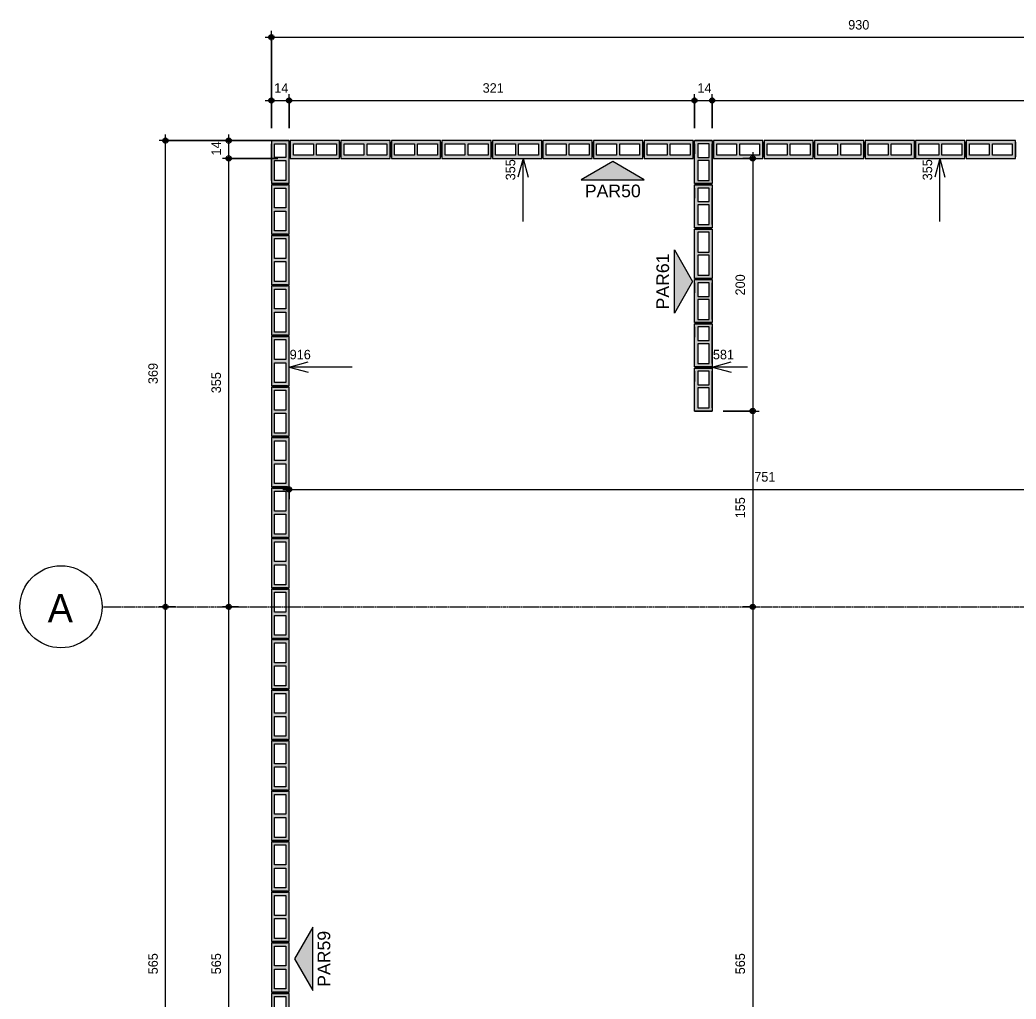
# Model space of a CAD drawing. Header units: centimetres. Extents: x 170 to 14001, y -2277 to 8860.
# Drawn here: x 10862 to 11650, y 125 to 900 of the extents above; entities that cross this region are included whole.
import ezdxf

# ---------------------------------------------------------------- set-up
doc = ezdxf.new("R2010")
doc.units = ezdxf.units.CM
doc.linetypes.add('Linha de eixo', pattern=[2.2225, 1.27, -0.3175, 0.3175, -0.3175])
for name, color, linetype, lineweight, true_color in [('A-ANNO-DIMS-1', 1, 'Continuous', 9, 0xff0000), ('G-ANNO-SYMB-1', 251, 'Continuous', 9, 0x646464), ('S-BEAM-3', 9, 'Continuous', 9, 0xc0c0c0), ('S-BEAM-8', 142, 'Continuous', 9, 0x0080c0)]:
    doc.layers.add(name, color=color, linetype=linetype, lineweight=lineweight, true_color=true_color)
for name, color, linetype, lineweight in [('A-ANNO-DIMS-50', 7, 'Continuous', 9), ('A-DETL-GENF', 7, 'Continuous', 9), ('G-ANNO-SYMB', 7, 'Continuous', 9), ('S-BEAM', 7, 'Continuous', 9), ('S-BEAM-2', 7, 'Continuous', 13), ('S-GRID-1', 7, 'Linha de eixo', 9), ('S-GRID-IDEN', 7, 'Continuous', 9)]:
    doc.layers.add(name, color=color, linetype=linetype, lineweight=lineweight)
doc.styles.add('Arial', font='arial.ttf', dxfattribs={"height": 10})
doc.styles.add('Bahnschrift_11', font='', dxfattribs={"height": 22.5})
doc.styles.add('Bahnschrift_12', font='', dxfattribs={"height": 7.5})
doc.styles.get('Bahnschrift_11').set_extended_font_data('Bahnschrift')
doc.styles.get('Bahnschrift_12').set_extended_font_data('Bahnschrift')
doc.dimstyles.new('COTA_ACUMULADA', dxfattribs={"dimscale": 30.48, "dimtxt": 8.33133, "dimasz": 0.049213, "dimexe": 0, "dimexo": 0.0625, "dimgap": 0.131234, "dimtad": 0, "dimjust": 2, "dimdec": 0, "dimzin": 0, "dimdsep": 46, "dimtxsty": 'Bahnschrift_12', "dimblk1": 'NONE', "dimblk2": 'OPEN30', "dimsah": 1, "dimcen": 0.09, "dimse1": 1, "dimsd1": 1, "dimazin": 0, "dimtfac": 1, "dimtdec": 4, "dimtix": 1, "dimtmove": 2, "dimatfit": 3, "dimfxl": 0, "dimfxlon": 1, "dimtvp": 1, "dimtolj": 1, "dimtzin": 0, "dimarcsym": 2})
doc.dimstyles.new('Linear_-_2_mm_Arial', dxfattribs={"dimscale": 30.48, "dimtxt": 8.33133, "dimasz": 0.393701, "dimexe": 0.164042, "dimexo": 0.328084, "dimgap": 0.131234, "dimtad": 1, "dimdec": 0, "dimzin": 0, "dimdsep": 46, "dimtxsty": 'Bahnschrift_12', "dimblk1": 'DOTSMALL', "dimblk2": 'DOTSMALL', "dimsah": 1, "dimcen": 0.09, "dimdle": 0.164042, "dimazin": 0, "dimtfac": 1, "dimtdec": 4, "dimtix": 1, "dimtmove": 0, "dimatfit": 3, "dimfxl": 1, "dimtvp": 1, "dimtolj": 1, "dimtzin": 0, "dimarcsym": 2})

# ---------------------------------------------------------------- blocks, each defined once
blk = doc.blocks.new('LEONE - BLOCO 14X39X19 - LEONE - BLOCO 14X39X19-554799-COBERTURA - MODULAÇÃO 1ª FIADA')
at = {"layer": 'S-BEAM-3'}
h = blk.add_hatch(color=256, dxfattribs=at)
h.paths.add_polyline_path([(-13.95, -7), (19.5, -7), (19.5, 7), (-19.5, 7), (-19.5, -7)])
h.paths.add_polyline_path([(-13.95, -4.5), (-17, -4.5), (-17, 4.5), (-1.25, 4.5), (-1.25, -4.5)])
h.paths.add_polyline_path([(1.25, -4.5), (1.25, 4.5), (17, 4.5), (17, -4.5)])
at = {"layer": 'A-DETL-GENF'}
for p, q in [((19.5, 7), (-19.5, 7)), ((-19.5, 7), (-19.5, 0)), ((-19.5, 0), (-19.5, -7)), ((-17, -4.5), (-17, 4.5)), ((-17, 4.5), (-1.25, 4.5)), ((-1.25, 4.5), (-1.25, -4.5)), ((1.25, -4.5), (1.25, 4.5)), ((1.25, 4.5), (17, 4.5)), ((17, 4.5), (17, -4.5)), ((19.5, 0), (19.5, 7)), ((19.5, -7), (19.5, 0)), ((-19.5, -7), (19.5, -7)), ((-1.25, -4.5), (-17, -4.5)), ((17, -4.5), (1.25, -4.5))]:
    blk.add_line(p, q, dxfattribs=at)
at = {"layer": 'S-BEAM-2'}
for p, q in [((-19.5, 7), (-19.5, -7)), ((19.5, 7), (-19.5, 7)), ((-19.5, 7), (-19.5, -7)), ((-19.5, -5.75), (-19.5, 5.75)), ((19.5, -7), (19.5, 7)), ((19.5, -7), (19.5, 7)), ((19.5, 5.75), (19.5, -5.75)), ((-19.5, -7), (19.5, -7))]:
    blk.add_line(p, q, dxfattribs=at)
at = {"layer": 'S-BEAM-3'}
for p, q in [((-17, 4.5), (-1.25, 4.5)), ((-17, -4.5), (-17, 4.5)), ((-1.25, 4.5), (-1.25, -4.5)), ((1.25, 4.5), (17, 4.5)), ((1.25, -4.5), (1.25, 4.5)), ((17, 4.5), (17, -4.5)), ((-1.25, -4.5), (-17, -4.5)), ((17, -4.5), (1.25, -4.5))]:
    blk.add_line(p, q, dxfattribs=at)
blk = doc.blocks.new('LEONE - BLOCO 14X39X19 - LEONE - BLOCO 14X39X19-V1-COBERTURA - MODULAÇÃO 1ª FIADA')
at = {"layer": 'S-BEAM-3'}
h = blk.add_hatch(color=256, dxfattribs=at)
h.paths.add_polyline_path([(-19.5, -7), (19.5, -7), (19.5, 7), (-19.5, 7), (-19.5, -4.5)])
h.paths.add_polyline_path([(1.25, -4.5), (1.25, 4.5), (17, 4.5), (17, -4.5)])
h.paths.add_polyline_path([(-1.25, -4.5), (-17, -4.5), (-17, 4.5), (-1.25, 4.5), (-1.25, -4.16)])
at = {"layer": 'A-DETL-GENF'}
for p, q in [((19.5, 7), (-19.5, 7)), ((-19.5, 7), (-19.5, 0)), ((-19.5, 0), (-19.5, -7)), ((-17, -4.5), (-17, 4.5)), ((-17, 4.5), (-1.25, 4.5)), ((-1.25, 4.5), (-1.25, -4.5)), ((1.25, -4.5), (1.25, 4.5)), ((1.25, 4.5), (17, 4.5)), ((17, 4.5), (17, -4.5)), ((19.5, 0), (19.5, 7)), ((19.5, -7), (19.5, 0)), ((-19.5, -7), (19.5, -7)), ((-1.25, -4.5), (-17, -4.5)), ((17, -4.5), (1.25, -4.5))]:
    blk.add_line(p, q, dxfattribs=at)
at = {"layer": 'S-BEAM-2'}
for p, q in [((-19.5, 7), (-19.5, -7)), ((19.5, 7), (-19.5, 7)), ((-19.5, 7), (-19.5, -7)), ((-19.5, -5.75), (-19.5, 5.75)), ((19.5, -7), (19.5, 7)), ((19.5, -7), (19.5, 7)), ((19.5, 5.75), (19.5, -5.75)), ((-19.5, -7), (19.5, -7))]:
    blk.add_line(p, q, dxfattribs=at)
at = {"layer": 'S-BEAM-3'}
for p, q in [((-17, 4.5), (-1.25, 4.5)), ((-17, -4.5), (-17, 4.5)), ((-1.25, 4.5), (-1.25, -4.5)), ((1.25, 4.5), (17, 4.5)), ((1.25, -4.5), (1.25, 4.5)), ((17, 4.5), (17, -4.5)), ((-1.25, -4.5), (-17, -4.5)), ((17, -4.5), (1.25, -4.5))]:
    blk.add_line(p, q, dxfattribs=at)
blk = doc.blocks.new('LEONE - BLOCO 14x34x5 - LEONE - BLOCO 14x34x19-V5-COBERTURA - MODULAÇÃO 1ª FIADA')
at = {"layer": 'S-BEAM-8'}
h = blk.add_hatch(color=256, dxfattribs=at)
h.paths.add_polyline_path([(19.5, 0), (19.5, 7), (-14.5, 7), (-14.5, -7), (19.5, -7), (19.5, -4.5)])
h.paths.add_polyline_path([(17, 4.5), (17, -4.5), (1.25, -4.5), (1.25, 4.5), (2.5, 4.5)])
h.paths.add_polyline_path([(-1.25, 4.5), (-1.25, -4.5), (-12, -4.5), (-12, 4.5)])
at = {"layer": 'A-DETL-GENF'}
for p, q in [((-14.5, 7), (-14.5, 0)), ((2.5, 7), (-14.5, 7)), ((-14.5, 0), (-14.5, -7)), ((-12, -4.5), (-12, 4.5)), ((-12, 4.5), (-1.25, 4.5)), ((-1.25, 4.5), (-1.25, -4.5)), ((1.25, 4.5), (17, 4.5)), ((1.25, -4.5), (1.25, 4.5)), ((19.5, 7), (2.5, 7)), ((17, 4.5), (17, -4.5)), ((19.5, 0), (19.5, 7)), ((19.5, -7), (19.5, 0)), ((-14.5, -7), (2.5, -7)), ((-1.25, -4.5), (-12, -4.5)), ((17, -4.5), (1.25, -4.5)), ((2.5, -7), (19.5, -7))]:
    blk.add_line(p, q, dxfattribs=at)
at = {"layer": 'S-BEAM-2'}
for p, q in [((-14.5, 7), (-14.5, -7)), ((19.5, 7), (-14.5, 7)), ((-14.5, 7), (-14.5, -7)), ((-14.5, -7), (-14.5, 6.8804)), ((-14.5, 5.75), (-14.5, -5.75)), ((-14.5, -5.75), (-14.5, 5.75)), ((-12, 7), (-3.9375, 7)), ((-12, 7), (-3.9375, 7)), ((17, 7), (-12, 7)), ((19.5, -7), (19.5, 7)), ((19.5, 7), (19.5, -7)), ((19.5, -7), (19.5, 7)), ((19.5, -5.75), (19.5, 5.75)), ((19.5, 5.75), (19.5, -5.75)), ((-14.5, -7), (19.5, -7)), ((-12, -7), (-3.9375, -7)), ((-12, -7), (-3.9375, -7)), ((17, -7), (-12, -7))]:
    blk.add_line(p, q, dxfattribs=at)
at = {"layer": 'S-BEAM-3'}
for p, q in [((-12, 4.5), (-1.25, 4.5)), ((-12, -4.5), (-12, 4.5)), ((-1.25, 4.5), (-1.25, -4.5)), ((1.25, 4.5), (17, 4.5)), ((1.25, -4.5), (1.25, 4.5)), ((17, 4.5), (17, -4.5)), ((-1.25, -4.5), (-12, -4.5)), ((17, -4.5), (1.25, -4.5))]:
    blk.add_line(p, q, dxfattribs=at)
blk = doc.blocks.new('LEONE - BLOCO 14X39X19 - LEONE - BLOCO 14X39X19-3130777-COBERTURA - MODULAÇÃO 1ª FIADA')
at = {"layer": 'S-BEAM-3'}
h = blk.add_hatch(color=256, dxfattribs=at)
h.paths.add_polyline_path([(-19.5, 4.5), (-19.5, -7), (19.5, -7), (19.5, 7), (-19.5, 7)])
h.paths.add_polyline_path([(-17, 4.5), (-1.25, 4.5), (-1.25, -4.5), (-17, -4.5)])
h.paths.add_polyline_path([(1.25, -4.5), (1.25, 4.5), (17, 4.5), (17, -4.5)])
at = {"layer": 'A-DETL-GENF'}
for p, q in [((-19.5, 7), (19.5, 7)), ((-19.5, 0), (-19.5, 7)), ((-1.25, 4.5), (-17, 4.5)), ((-17, 4.5), (-17, -4.5)), ((-1.25, -4.5), (-1.25, 4.5)), ((1.25, 4.5), (1.25, -4.5)), ((17, 4.5), (1.25, 4.5)), ((17, -4.5), (17, 4.5)), ((19.5, 7), (19.5, 0)), ((-19.5, -7), (-19.5, 0)), ((19.5, -7), (-19.5, -7)), ((-17, -4.5), (-1.25, -4.5)), ((1.25, -4.5), (17, -4.5)), ((19.5, 0), (19.5, -7))]:
    blk.add_line(p, q, dxfattribs=at)
at = {"layer": 'S-BEAM-2'}
for p, q in [((-19.5, -7), (-19.5, 7)), ((-19.5, 7), (19.5, 7)), ((-19.5, -7), (-19.5, 7)), ((-19.5, 5.75), (-19.5, -5.75)), ((19.5, 7), (19.5, -7)), ((19.5, 7), (19.5, -7)), ((19.5, -5.75), (19.5, 5.75)), ((19.5, -7), (-19.5, -7))]:
    blk.add_line(p, q, dxfattribs=at)
at = {"layer": 'S-BEAM-3'}
for p, q in [((-1.25, 4.5), (-17, 4.5)), ((-17, 4.5), (-17, -4.5)), ((-1.25, -4.5), (-1.25, 4.5)), ((17, 4.5), (1.25, 4.5)), ((1.25, 4.5), (1.25, -4.5)), ((17, -4.5), (17, 4.5)), ((-17, -4.5), (-1.25, -4.5)), ((1.25, -4.5), (17, -4.5))]:
    blk.add_line(p, q, dxfattribs=at)
blk = doc.blocks.new('LEONE - BLOCO 14x34x5 - LEONE - BLOCO 14x34x19-2955447-COBERTURA - MODULAÇÃO 1ª FIADA')
at = {"layer": 'S-BEAM-8'}
h = blk.add_hatch(color=256, dxfattribs=at)
h.paths.add_polyline_path([(19.5, -4.5), (19.5, 7), (-14.5, 7), (-14.5, -7), (19.5, -7)])
h.paths.add_polyline_path([(17, 4.5), (17, -4.5), (1.25, -4.5), (1.25, 4.5), (13.9745, 4.5)])
h.paths.add_polyline_path([(-1.25, 4.5), (-1.25, -4.5), (-12, -4.5), (-12, 4.5)])
at = {"layer": 'A-DETL-GENF'}
for p, q in [((-14.5, 7), (2.5, 7)), ((-14.5, 0), (-14.5, 7)), ((-12, 4.5), (-12, -4.5)), ((-1.25, 4.5), (-12, 4.5)), ((-1.25, -4.5), (-1.25, 4.5)), ((1.25, 4.5), (1.25, -4.5)), ((17, 4.5), (1.25, 4.5)), ((2.5, 7), (19.5, 7)), ((17, -4.5), (17, 4.5)), ((19.5, 7), (19.5, 0)), ((-14.5, -7), (-14.5, 0)), ((2.5, -7), (-14.5, -7)), ((-12, -4.5), (-1.25, -4.5)), ((1.25, -4.5), (17, -4.5)), ((19.5, -7), (2.5, -7)), ((19.5, 0), (19.5, -7))]:
    blk.add_line(p, q, dxfattribs=at)
at = {"layer": 'S-BEAM-2'}
for p, q in [((-14.5, -7), (-14.5, 7)), ((-14.5, 7), (19.5, 7)), ((-14.5, 7), (-14.5, -6.8804)), ((-14.5, -7), (-14.5, 7)), ((-14.5, -5.75), (-14.5, 5.75)), ((-14.5, 5.75), (-14.5, -5.75)), ((-12, 7), (-3.9375, 7)), ((-12, 7), (-3.9375, 7)), ((17, 7), (-12, 7)), ((19.5, 7), (19.5, -7)), ((19.5, -7), (19.5, 7)), ((19.5, 7), (19.5, -7)), ((19.5, 5.75), (19.5, -5.75)), ((19.5, -5.75), (19.5, 5.75)), ((19.5, -7), (-14.5, -7)), ((-12, -7), (-3.9375, -7)), ((-12, -7), (-3.9375, -7)), ((17, -7), (-12, -7))]:
    blk.add_line(p, q, dxfattribs=at)
at = {"layer": 'S-BEAM-3'}
for p, q in [((-1.25, 4.5), (-12, 4.5)), ((-12, 4.5), (-12, -4.5)), ((-1.25, -4.5), (-1.25, 4.5)), ((17, 4.5), (1.25, 4.5)), ((1.25, 4.5), (1.25, -4.5)), ((17, -4.5), (17, 4.5)), ((-12, -4.5), (-1.25, -4.5)), ((1.25, -4.5), (17, -4.5))]:
    blk.add_line(p, q, dxfattribs=at)
blk = doc.blocks.new('Eixo - M_Cabeça da grade - Círculo-45800-COBERTURA - MODULAÇÃO 1ª FIADA')
at = {"layer": 'S-GRID-IDEN'}
blk.add_circle((0, 0), 0.65, dxfattribs=at)
blk = doc.blocks.new('Elevação - Número de detalhe-142644-COBERTURA - MODULAÇÃO 1ª FIADA')
at = {"layer": 'G-ANNO-SYMB-1'}
blk.add_hatch(color=256, dxfattribs=at).paths.add_polyline_path([(0.5, 0), (-0.5, 0), (0, 0.289)])
at = {"layer": 'G-ANNO-SYMB'}
for p, q in [((0, 0.289), (-0.5, 0)), ((0.5, 0), (0, 0.289)), ((-0.5, 0), (0.5, 0))]:
    blk.add_line(p, q, dxfattribs=at)
blk = doc.blocks.new('DIMBLOCK1-COBERTURA - MODULAÇÃO 1ª FIADA')
at = {"layer": 'A-ANNO-DIMS-50', "lineweight": 35, "true_color": 0xff0000}
h = blk.add_hatch(color=1, dxfattribs=at)
edge = h.paths.add_edge_path()
edge.add_arc((11060.73, 836.05), 1.5, 0, 360)
h = blk.add_hatch(color=1, dxfattribs=at)
edge = h.paths.add_edge_path()
edge.add_arc((11074.73, 836.05), 1.5, 0, 360)
at = {"layer": 'A-ANNO-DIMS-50', "color": 1, "true_color": 0xff0000}
for p, q in [((11055.73, 836.05), (11074.73, 836.05)), ((11060.73, 814.24), (11060.73, 841.05)), ((11060.73, 836.05), (11060.73, 814.24)), ((11074.73, 814.24), (11074.73, 841.05)), ((11074.73, 836.05), (11074.73, 814.24))]:
    blk.add_line(p, q, dxfattribs=at)
at = {"layer": 'A-ANNO-DIMS-50', "color": 1, "lineweight": 35, "true_color": 0xff0000}
for centre in [(11060.73, 836.05), (11074.73, 836.05)]:
    blk.add_circle(centre, 1.5, dxfattribs=at)
at = {"layer": 'A-ANNO-DIMS-50', "color": 0, "insert": (11063, 849.69), "char_height": 7.5, "width": 11.3609, "attachment_point": 1, "line_spacing_factor": 1.009858, "style": 'Bahnschrift_12'}
blk.add_mtext('14', dxfattribs=at)
blk = doc.blocks.new('_DotSmall')
at = {"color": 0, "linetype": 'ByBlock', "const_width": 0.5}
blk.add_lwpolyline([(-0.0625, 0, 1), (0.0625, 0, 1)], format="xyb", close=True, dxfattribs=at)
blk = doc.blocks.new('DIMBLOCK2-COBERTURA - MODULAÇÃO 1ª FIADA')
at = {"layer": 'A-ANNO-DIMS-50', "lineweight": 35, "true_color": 0xff0000}
h = blk.add_hatch(color=1, dxfattribs=at)
edge = h.paths.add_edge_path()
edge.add_arc((11074.73, 836.05), 1.5, 0, 360)
h = blk.add_hatch(color=1, dxfattribs=at)
edge = h.paths.add_edge_path()
edge.add_arc((11395.73, 836.05), 1.5, 0, 360)
at = {"layer": 'A-ANNO-DIMS-50', "color": 1, "true_color": 0xff0000}
for p, q in [((11074.73, 814.24), (11074.73, 841.05)), ((11074.73, 836.05), (11395.73, 836.05)), ((11074.73, 836.05), (11074.73, 814.24)), ((11395.73, 814.24), (11395.73, 841.05)), ((11395.73, 836.05), (11395.73, 814.24))]:
    blk.add_line(p, q, dxfattribs=at)
at = {"layer": 'A-ANNO-DIMS-50', "color": 1, "lineweight": 35, "true_color": 0xff0000}
for centre in [(11074.73, 836.05), (11395.73, 836.05)]:
    blk.add_circle(centre, 1.5, dxfattribs=at)
at = {"layer": 'A-ANNO-DIMS-50', "color": 0, "insert": (11227.97, 849.69), "char_height": 7.5, "width": 17.4201, "attachment_point": 1, "line_spacing_factor": 1.009858, "style": 'Bahnschrift_12'}
blk.add_mtext('321', dxfattribs=at)
blk = doc.blocks.new('DIMBLOCK3-COBERTURA - MODULAÇÃO 1ª FIADA')
at = {"layer": 'A-ANNO-DIMS-50', "lineweight": 35, "true_color": 0xff0000}
h = blk.add_hatch(color=1, dxfattribs=at)
edge = h.paths.add_edge_path()
edge.add_arc((11395.73, 836.05), 1.5, 0, 360)
h = blk.add_hatch(color=1, dxfattribs=at)
edge = h.paths.add_edge_path()
edge.add_arc((11409.73, 836.05), 1.5, 0, 360)
at = {"layer": 'A-ANNO-DIMS-50', "color": 1, "true_color": 0xff0000}
for p, q in [((11395.73, 814.24), (11395.73, 841.05)), ((11395.73, 836.05), (11409.73, 836.05)), ((11395.73, 836.05), (11395.73, 814.24)), ((11409.73, 814.24), (11409.73, 841.05)), ((11409.73, 836.05), (11409.73, 814.24))]:
    blk.add_line(p, q, dxfattribs=at)
at = {"layer": 'A-ANNO-DIMS-50', "color": 1, "lineweight": 35, "true_color": 0xff0000}
for centre in [(11395.73, 836.05), (11409.73, 836.05)]:
    blk.add_circle(centre, 1.5, dxfattribs=at)
at = {"layer": 'A-ANNO-DIMS-50', "color": 0, "insert": (11398, 849.69), "char_height": 7.5, "width": 11.3609, "attachment_point": 1, "line_spacing_factor": 1.009858, "style": 'Bahnschrift_12'}
blk.add_mtext('14', dxfattribs=at)
blk = doc.blocks.new('DIMBLOCK4-COBERTURA - MODULAÇÃO 1ª FIADA')
at = {"layer": 'A-ANNO-DIMS-50', "lineweight": 35, "true_color": 0xff0000}
h = blk.add_hatch(color=1, dxfattribs=at)
edge = h.paths.add_edge_path()
edge.add_arc((11409.73, 836.05), 1.5, 0, 360)
h = blk.add_hatch(color=1, dxfattribs=at)
edge = h.paths.add_edge_path()
edge.add_arc((11990.73, 836.05), 1.5, 0, 360)
at = {"layer": 'A-ANNO-DIMS-50', "color": 1, "true_color": 0xff0000}
for p, q in [((11409.73, 814.24), (11409.73, 841.05)), ((11409.73, 836.05), (11990.73, 836.05)), ((11409.73, 836.05), (11409.73, 814.24)), ((11990.73, 828.17), (11990.73, 841.05)), ((11990.73, 836.05), (11990.73, 828.17))]:
    blk.add_line(p, q, dxfattribs=at)
at = {"layer": 'A-ANNO-DIMS-50', "color": 1, "lineweight": 35, "true_color": 0xff0000}
for centre in [(11409.73, 836.05), (11990.73, 836.05)]:
    blk.add_circle(centre, 1.5, dxfattribs=at)
at = {"layer": 'A-ANNO-DIMS-50', "color": 0, "insert": (11692.66, 849.69), "char_height": 7.5, "width": 18.1774, "attachment_point": 1, "line_spacing_factor": 1.009858, "style": 'Bahnschrift_12'}
blk.add_mtext('581', dxfattribs=at)
blk = doc.blocks.new('DIMBLOCK10-COBERTURA - MODULAÇÃO 1ª FIADA')
at = {"layer": 'A-ANNO-DIMS-50', "lineweight": 35, "true_color": 0xff0000}
h = blk.add_hatch(color=1, dxfattribs=at)
edge = h.paths.add_edge_path()
edge.add_arc((11060.73, 886.05), 1.5, 0, 360)
h = blk.add_hatch(color=1, dxfattribs=at)
edge = h.paths.add_edge_path()
edge.add_arc((11990.73, 886.05), 1.5, 0, 360)
at = {"layer": 'A-ANNO-DIMS-50', "color": 1, "true_color": 0xff0000}
for p, q in [((11055.73, 886.05), (11990.73, 886.05)), ((11060.73, 814.24), (11060.73, 891.05)), ((11060.73, 886.05), (11060.73, 814.24)), ((11990.73, 878.17), (11990.73, 891.05)), ((11990.73, 886.05), (11990.73, 878.17))]:
    blk.add_line(p, q, dxfattribs=at)
at = {"layer": 'A-ANNO-DIMS-50', "color": 1, "lineweight": 35, "true_color": 0xff0000}
for centre in [(11060.73, 886.05), (11990.73, 886.05)]:
    blk.add_circle(centre, 1.5, dxfattribs=at)
at = {"layer": 'A-ANNO-DIMS-50', "color": 0, "insert": (11517.34, 899.69), "char_height": 7.5, "width": 20.1467, "attachment_point": 1, "line_spacing_factor": 1.009858, "style": 'Bahnschrift_12'}
blk.add_mtext('930', dxfattribs=at)
blk = doc.blocks.new('DIMBLOCK15-COBERTURA - MODULAÇÃO 1ª FIADA')
at = {"layer": 'A-ANNO-DIMS-50', "lineweight": 35, "true_color": 0xff0000}
h = blk.add_hatch(color=1, dxfattribs=at)
edge = h.paths.add_edge_path()
edge.add_arc((11026.96, 435.24), 1.5, 0, 360)
h = blk.add_hatch(color=1, dxfattribs=at)
edge = h.paths.add_edge_path()
edge.add_arc((11026.96, -129.76), 1.5, 0, 360)
at = {"layer": 'A-ANNO-DIMS-50', "color": 1, "true_color": 0xff0000}
for p, q in [((11034.84, 435.24), (11021.96, 435.24)), ((11026.96, -129.76), (11026.96, 435.24)), ((11026.96, 435.24), (11034.84, 435.24)), ((11034.84, -129.76), (11021.96, -129.76)), ((11026.96, -129.76), (11034.84, -129.76))]:
    blk.add_line(p, q, dxfattribs=at)
at = {"layer": 'A-ANNO-DIMS-50', "color": 1, "lineweight": 35, "true_color": 0xff0000}
for centre in [(11026.96, 435.24), (11026.96, -129.76)]:
    blk.add_circle(centre, 1.5, dxfattribs=at)
at = {"layer": 'A-ANNO-DIMS-50', "color": 0, "insert": (11013.31, 144.35), "char_height": 7.5, "width": 20.1467, "attachment_point": 1, "rotation": 90, "line_spacing_factor": 1.009858, "style": 'Bahnschrift_12'}
blk.add_mtext('565', dxfattribs=at)
blk = doc.blocks.new('DIMBLOCK16-COBERTURA - MODULAÇÃO 1ª FIADA')
at = {"layer": 'A-ANNO-DIMS-50', "lineweight": 35, "true_color": 0xff0000}
h = blk.add_hatch(color=1, dxfattribs=at)
edge = h.paths.add_edge_path()
edge.add_arc((11026.96, 790.24), 1.5, 0, 360)
h = blk.add_hatch(color=1, dxfattribs=at)
edge = h.paths.add_edge_path()
edge.add_arc((11026.96, 435.24), 1.5, 0, 360)
at = {"layer": 'A-ANNO-DIMS-50', "color": 1, "true_color": 0xff0000}
for p, q in [((11065.73, 790.24), (11021.96, 790.24)), ((11026.96, 435.24), (11026.96, 790.24)), ((11026.96, 790.24), (11065.73, 790.24)), ((11034.84, 435.24), (11021.96, 435.24)), ((11026.96, 435.24), (11034.84, 435.24))]:
    blk.add_line(p, q, dxfattribs=at)
at = {"layer": 'A-ANNO-DIMS-50', "color": 1, "lineweight": 35, "true_color": 0xff0000}
for centre in [(11026.96, 790.24), (11026.96, 435.24)]:
    blk.add_circle(centre, 1.5, dxfattribs=at)
at = {"layer": 'A-ANNO-DIMS-50', "color": 0, "insert": (11013.31, 604.29), "char_height": 7.5, "width": 20.2982, "attachment_point": 1, "rotation": 90, "line_spacing_factor": 1.009858, "style": 'Bahnschrift_12'}
blk.add_mtext('355', dxfattribs=at)
blk = doc.blocks.new('DIMBLOCK17-COBERTURA - MODULAÇÃO 1ª FIADA')
at = {"layer": 'A-ANNO-DIMS-50', "lineweight": 35, "true_color": 0xff0000}
h = blk.add_hatch(color=1, dxfattribs=at)
edge = h.paths.add_edge_path()
edge.add_arc((11026.96, 804.24), 1.5, 0, 360)
h = blk.add_hatch(color=1, dxfattribs=at)
edge = h.paths.add_edge_path()
edge.add_arc((11026.96, 790.24), 1.5, 0, 360)
at = {"layer": 'A-ANNO-DIMS-50', "color": 1, "true_color": 0xff0000}
for p, q in [((11026.96, 790.24), (11026.96, 809.24)), ((11065.73, 804.24), (11021.96, 804.24)), ((11026.96, 804.24), (11065.73, 804.24)), ((11065.73, 790.24), (11021.96, 790.24)), ((11026.96, 790.24), (11065.73, 790.24))]:
    blk.add_line(p, q, dxfattribs=at)
at = {"layer": 'A-ANNO-DIMS-50', "color": 1, "lineweight": 35, "true_color": 0xff0000}
for centre in [(11026.96, 804.24), (11026.96, 790.24)]:
    blk.add_circle(centre, 1.5, dxfattribs=at)
at = {"layer": 'A-ANNO-DIMS-50', "color": 0, "insert": (11013.31, 792.51), "char_height": 7.5, "width": 11.3609, "attachment_point": 1, "rotation": 90, "line_spacing_factor": 1.009858, "style": 'Bahnschrift_12'}
blk.add_mtext('14', dxfattribs=at)
blk = doc.blocks.new('DIMBLOCK19-COBERTURA - MODULAÇÃO 1ª FIADA')
at = {"layer": 'A-ANNO-DIMS-50', "lineweight": 35, "true_color": 0xff0000}
h = blk.add_hatch(color=1, dxfattribs=at)
edge = h.paths.add_edge_path()
edge.add_arc((10976.96, 435.24), 1.5, 0, 360)
h = blk.add_hatch(color=1, dxfattribs=at)
edge = h.paths.add_edge_path()
edge.add_arc((10976.96, -129.76), 1.5, 0, 360)
at = {"layer": 'A-ANNO-DIMS-50', "color": 1, "true_color": 0xff0000}
for p, q in [((10984.84, 435.24), (10971.96, 435.24)), ((10976.96, -129.76), (10976.96, 435.24)), ((10976.96, 435.24), (10984.84, 435.24)), ((10984.84, -129.76), (10971.96, -129.76)), ((10976.96, -129.76), (10984.84, -129.76))]:
    blk.add_line(p, q, dxfattribs=at)
at = {"layer": 'A-ANNO-DIMS-50', "color": 1, "lineweight": 35, "true_color": 0xff0000}
for centre in [(10976.96, 435.24), (10976.96, -129.76)]:
    blk.add_circle(centre, 1.5, dxfattribs=at)
at = {"layer": 'A-ANNO-DIMS-50', "color": 0, "insert": (10963.31, 144.35), "char_height": 7.5, "width": 20.1467, "attachment_point": 1, "rotation": 90, "line_spacing_factor": 1.009858, "style": 'Bahnschrift_12'}
blk.add_mtext('565', dxfattribs=at)
blk = doc.blocks.new('DIMBLOCK20-COBERTURA - MODULAÇÃO 1ª FIADA')
at = {"layer": 'A-ANNO-DIMS-50', "lineweight": 35, "true_color": 0xff0000}
h = blk.add_hatch(color=1, dxfattribs=at)
edge = h.paths.add_edge_path()
edge.add_arc((10976.96, 804.24), 1.5, 0, 360)
h = blk.add_hatch(color=1, dxfattribs=at)
edge = h.paths.add_edge_path()
edge.add_arc((10976.96, 435.24), 1.5, 0, 360)
at = {"layer": 'A-ANNO-DIMS-50', "color": 1, "true_color": 0xff0000}
for p, q in [((10976.96, 435.24), (10976.96, 809.24)), ((11051.98, 804.24), (10971.96, 804.24)), ((10976.96, 804.24), (11051.98, 804.24)), ((10984.84, 435.24), (10971.96, 435.24)), ((10976.96, 435.24), (10984.84, 435.24))]:
    blk.add_line(p, q, dxfattribs=at)
at = {"layer": 'A-ANNO-DIMS-50', "color": 1, "lineweight": 35, "true_color": 0xff0000}
for centre in [(10976.96, 804.24), (10976.96, 435.24)]:
    blk.add_circle(centre, 1.5, dxfattribs=at)
at = {"layer": 'A-ANNO-DIMS-50', "color": 0, "insert": (10963.31, 611.54), "char_height": 7.5, "width": 19.6922, "attachment_point": 1, "rotation": 90, "line_spacing_factor": 1.009858, "style": 'Bahnschrift_12'}
blk.add_mtext('369', dxfattribs=at)
blk = doc.blocks.new('DIMBLOCK57-COBERTURA - MODULAÇÃO 1ª FIADA')
at = {"layer": 'A-ANNO-DIMS-50', "lineweight": 35, "true_color": 0xff0000}
h = blk.add_hatch(color=1, dxfattribs=at)
edge = h.paths.add_edge_path()
edge.add_arc((11074.73, 528.21), 1.5, 0, 360)
h = blk.add_hatch(color=1, dxfattribs=at)
edge = h.paths.add_edge_path()
edge.add_arc((11825.73, 528.21), 1.5, 0, 360)
at = {"layer": 'A-ANNO-DIMS-50', "color": 1, "true_color": 0xff0000}
for p, q in [((11074.73, 520.33), (11074.73, 533.21)), ((11825.73, 499.76), (11825.73, 533.21)), ((11069.73, 528.21), (11825.73, 528.21)), ((11074.73, 528.21), (11074.73, 520.33)), ((11825.73, 528.21), (11825.73, 499.76))]:
    blk.add_line(p, q, dxfattribs=at)
at = {"layer": 'A-ANNO-DIMS-50', "color": 1, "lineweight": 35, "true_color": 0xff0000}
for centre in [(11074.73, 528.21), (11825.73, 528.21)]:
    blk.add_circle(centre, 1.5, dxfattribs=at)
at = {"layer": 'A-ANNO-DIMS-50', "color": 0, "insert": (11442.97, 541.86), "char_height": 7.5, "width": 17.4201, "attachment_point": 1, "line_spacing_factor": 1.009858, "style": 'Bahnschrift_12'}
blk.add_mtext('751', dxfattribs=at)
blk = doc.blocks.new('DIMBLOCK66-COBERTURA - MODULAÇÃO 1ª FIADA')
at = {"layer": 'A-ANNO-DIMS-50', "lineweight": 35, "true_color": 0xff0000}
h = blk.add_hatch(color=1, dxfattribs=at)
edge = h.paths.add_edge_path()
edge.add_arc((11441.77, 790.24), 1.5, 0, 360)
h = blk.add_hatch(color=1, dxfattribs=at)
edge = h.paths.add_edge_path()
edge.add_arc((11441.77, 590.24), 1.5, 0, 360)
at = {"layer": 'A-ANNO-DIMS-50', "color": 1, "true_color": 0xff0000}
for p, q in [((11433.89, 790.24), (11446.77, 790.24)), ((11441.77, 790.24), (11433.89, 790.24)), ((11441.77, 795.24), (11441.77, 590.24)), ((11418.48, 590.24), (11446.77, 590.24)), ((11441.77, 590.24), (11418.48, 590.24))]:
    blk.add_line(p, q, dxfattribs=at)
at = {"layer": 'A-ANNO-DIMS-50', "color": 1, "lineweight": 35, "true_color": 0xff0000}
for centre in [(11441.77, 790.24), (11441.77, 590.24)]:
    blk.add_circle(centre, 1.5, dxfattribs=at)
at = {"layer": 'A-ANNO-DIMS-50', "color": 0, "insert": (11428.12, 681.72), "char_height": 7.5, "width": 20.4496, "attachment_point": 1, "rotation": 90, "line_spacing_factor": 1.009858, "style": 'Bahnschrift_12'}
blk.add_mtext('200', dxfattribs=at)
blk = doc.blocks.new('DIMBLOCK67-COBERTURA - MODULAÇÃO 1ª FIADA')
at = {"layer": 'A-ANNO-DIMS-50', "lineweight": 35, "true_color": 0xff0000}
h = blk.add_hatch(color=1, dxfattribs=at)
edge = h.paths.add_edge_path()
edge.add_arc((11441.77, 590.24), 1.5, 0, 360)
h = blk.add_hatch(color=1, dxfattribs=at)
edge = h.paths.add_edge_path()
edge.add_arc((11441.77, 435.24), 1.5, 0, 360)
at = {"layer": 'A-ANNO-DIMS-50', "color": 1, "true_color": 0xff0000}
for p, q in [((11418.48, 590.24), (11446.77, 590.24)), ((11441.77, 590.24), (11418.48, 590.24)), ((11441.77, 590.24), (11441.77, 435.24)), ((11433.89, 435.24), (11446.77, 435.24)), ((11441.77, 435.24), (11433.89, 435.24))]:
    blk.add_line(p, q, dxfattribs=at)
at = {"layer": 'A-ANNO-DIMS-50', "color": 1, "lineweight": 35, "true_color": 0xff0000}
for centre in [(11441.77, 590.24), (11441.77, 435.24)]:
    blk.add_circle(centre, 1.5, dxfattribs=at)
at = {"layer": 'A-ANNO-DIMS-50', "color": 0, "insert": (11428.12, 505.3), "char_height": 7.5, "width": 17.8745, "attachment_point": 1, "rotation": 90, "line_spacing_factor": 1.009858, "style": 'Bahnschrift_12'}
blk.add_mtext('155', dxfattribs=at)
blk = doc.blocks.new('DIMBLOCK68-COBERTURA - MODULAÇÃO 1ª FIADA')
at = {"layer": 'A-ANNO-DIMS-50', "lineweight": 35, "true_color": 0xff0000}
h = blk.add_hatch(color=1, dxfattribs=at)
edge = h.paths.add_edge_path()
edge.add_arc((11441.77, 435.24), 1.5, 0, 360)
h = blk.add_hatch(color=1, dxfattribs=at)
edge = h.paths.add_edge_path()
edge.add_arc((11441.77, -129.76), 1.5, 0, 360)
at = {"layer": 'A-ANNO-DIMS-50', "color": 1, "true_color": 0xff0000}
for p, q in [((11433.89, 435.24), (11446.77, 435.24)), ((11441.77, 435.24), (11433.89, 435.24)), ((11441.77, 435.24), (11441.77, -129.76)), ((11433.89, -129.76), (11446.77, -129.76)), ((11441.77, -129.76), (11433.89, -129.76))]:
    blk.add_line(p, q, dxfattribs=at)
at = {"layer": 'A-ANNO-DIMS-50', "color": 1, "lineweight": 35, "true_color": 0xff0000}
for centre in [(11441.77, 435.24), (11441.77, -129.76)]:
    blk.add_circle(centre, 1.5, dxfattribs=at)
at = {"layer": 'A-ANNO-DIMS-50', "color": 0, "insert": (11428.12, 144.35), "char_height": 7.5, "width": 20.1467, "attachment_point": 1, "rotation": 90, "line_spacing_factor": 1.009858, "style": 'Bahnschrift_12'}
blk.add_mtext('565', dxfattribs=at)
blk = doc.blocks.new('DIMBLOCK77-COBERTURA - MODULAÇÃO 1ª FIADA')
at = {"layer": 'A-ANNO-DIMS-50', "color": 1, "true_color": 0xff0000}
for p, q in [((11259.94, 790.24), (11255.92, 775.24)), ((11259.94, 790.24), (11263.96, 775.24)), ((11259.94, 740.24), (11259.94, 790.24)), ((11259.94, 790.24), (11259.94, 790.24)), ((11259.94, 790.24), (11259.94, 790.24))]:
    blk.add_line(p, q, dxfattribs=at)
at = {"layer": 'A-ANNO-DIMS-50', "color": 0, "insert": (11246.3, 772.83), "char_height": 7.5, "width": 20.2982, "attachment_point": 1, "rotation": 90, "line_spacing_factor": 1.009858, "style": 'Bahnschrift_12'}
blk.add_mtext('355', dxfattribs=at)
blk = doc.blocks.new('_None')
blk = doc.blocks.new('_Open30')
at = {"color": 0, "linetype": 'ByBlock', "lineweight": -2}
for p, q in [((-1, 0.27), (0, 0)), ((0, 0), (-1, -0.27)), ((0, 0), (-1, 0))]:
    blk.add_line(p, q, dxfattribs=at)
blk = doc.blocks.new('DIMBLOCK81-COBERTURA - MODULAÇÃO 1ª FIADA')
at = {"layer": 'A-ANNO-DIMS-50', "color": 1, "true_color": 0xff0000}
for p, q in [((11589.94, 790.24), (11585.92, 775.24)), ((11589.94, 790.24), (11593.96, 775.24)), ((11589.94, 740.24), (11589.94, 790.24)), ((11589.94, 790.24), (11589.94, 790.24)), ((11589.94, 790.24), (11589.94, 790.24))]:
    blk.add_line(p, q, dxfattribs=at)
at = {"layer": 'A-ANNO-DIMS-50', "color": 0, "insert": (11576.3, 772.83), "char_height": 7.5, "width": 20.2982, "attachment_point": 1, "rotation": 90, "line_spacing_factor": 1.009858, "style": 'Bahnschrift_12'}
blk.add_mtext('355', dxfattribs=at)
blk = doc.blocks.new('DIMBLOCK120-COBERTURA - MODULAÇÃO 1ª FIADA')
at = {"layer": 'A-ANNO-DIMS-50', "color": 1, "true_color": 0xff0000}
for p, q in [((11409.73, 625.02), (11424.73, 629.04)), ((11409.73, 625.02), (11424.73, 621.01)), ((11437.75, 625.02), (11409.73, 625.02)), ((11409.73, 625.02), (11409.73, 625.02)), ((11409.73, 625.02), (11409.73, 625.02))]:
    blk.add_line(p, q, dxfattribs=at)
at = {"layer": 'A-ANNO-DIMS-50', "color": 0, "insert": (11410.23, 638.67), "char_height": 7.5, "width": 18.1774, "attachment_point": 1, "line_spacing_factor": 1.009858, "style": 'Bahnschrift_12'}
blk.add_mtext('581', dxfattribs=at)
blk = doc.blocks.new('DIMBLOCK121-COBERTURA - MODULAÇÃO 1ª FIADA')
at = {"layer": 'A-ANNO-DIMS-50', "color": 1, "true_color": 0xff0000}
for p, q in [((11074.73, 625.02), (11089.73, 629.04)), ((11074.73, 625.02), (11089.73, 621.01)), ((11124.73, 625.02), (11074.73, 625.02)), ((11074.73, 625.02), (11074.73, 625.02)), ((11074.73, 625.02), (11074.73, 625.02))]:
    blk.add_line(p, q, dxfattribs=at)
at = {"layer": 'A-ANNO-DIMS-50', "color": 0, "insert": (11075.23, 638.67), "char_height": 7.5, "width": 17.2686, "attachment_point": 1, "line_spacing_factor": 1.009858, "style": 'Bahnschrift_12'}
blk.add_mtext('916', dxfattribs=at)

msp = doc.modelspace()

# ---------------------------------------------------------------- linework, layer by layer
at = {"layer": 'S-GRID-1'}
msp.add_line((10926.69, 435.24), (13936, 435.24), dxfattribs=at)

# ---------------------------------------------------------------- block references
at = {"layer": 'G-ANNO-SYMB', "xscale": 49.99999999999998, "yscale": 49.99999999999998, "zscale": 49.99999999999998}
msp.add_blockref('Elevação - Número de detalhe-142644-COBERTURA - MODULAÇÃO 1ª FIADA', (11330.95, 773.24), dxfattribs=at)
at = {"layer": 'G-ANNO-SYMB', "extrusion": (0, 0, -1), "xscale": 49.99999999999998, "yscale": 49.99999999999998, "zscale": 49.99999999999998, "rotation": 89.99999999999952}
msp.add_blockref('Elevação - Número de detalhe-142644-COBERTURA - MODULAÇÃO 1ª FIADA', (-11379.72, 692.7), dxfattribs=at)
at = {"layer": 'G-ANNO-SYMB', "xscale": 49.99999999999998, "yscale": 49.99999999999998, "zscale": 49.99999999999998, "rotation": 89.99999999999947}
msp.add_blockref('Elevação - Número de detalhe-142644-COBERTURA - MODULAÇÃO 1ª FIADA', (11093.54, 156.55), dxfattribs=at)
at = {"layer": 'S-BEAM'}
for name, p, rotation in [('LEONE - BLOCO 14x34x5 - LEONE - BLOCO 14x34x19-V5-COBERTURA - MODULAÇÃO 1ª FIADA', (11067.73, 789.74), 269.9999999999998), ('LEONE - BLOCO 14x34x5 - LEONE - BLOCO 14x34x19-2955447-COBERTURA - MODULAÇÃO 1ª FIADA', (11402.73, 789.74), 270), ('LEONE - BLOCO 14X39X19 - LEONE - BLOCO 14X39X19-554799-COBERTURA - MODULAÇÃO 1ª FIADA', (11067.73, 749.74), 89.9999999999999), ('LEONE - BLOCO 14x34x5 - LEONE - BLOCO 14x34x19-2955447-COBERTURA - MODULAÇÃO 1ª FIADA', (11402.73, 754.74), 270), ('LEONE - BLOCO 14X39X19 - LEONE - BLOCO 14X39X19-3130777-COBERTURA - MODULAÇÃO 1ª FIADA', (11402.73, 714.74), 90.00000000000016), ('LEONE - BLOCO 14X39X19 - LEONE - BLOCO 14X39X19-554799-COBERTURA - MODULAÇÃO 1ª FIADA', (11067.73, 709.74), 89.9999999999999), ('LEONE - BLOCO 14x34x5 - LEONE - BLOCO 14x34x19-2955447-COBERTURA - MODULAÇÃO 1ª FIADA', (11402.73, 679.74), 270.0000000000003), ('LEONE - BLOCO 14X39X19 - LEONE - BLOCO 14X39X19-554799-COBERTURA - MODULAÇÃO 1ª FIADA', (11067.73, 669.74), 89.9999999999999), ('LEONE - BLOCO 14x34x5 - LEONE - BLOCO 14x34x19-2955447-COBERTURA - MODULAÇÃO 1ª FIADA', (11402.73, 644.74), 270.0000000000003), ('LEONE - BLOCO 14X39X19 - LEONE - BLOCO 14X39X19-554799-COBERTURA - MODULAÇÃO 1ª FIADA', (11067.73, 629.74), 89.9999999999999), ('LEONE - BLOCO 14x34x5 - LEONE - BLOCO 14x34x19-2955447-COBERTURA - MODULAÇÃO 1ª FIADA', (11402.73, 609.74), 270.0000000000003), ('LEONE - BLOCO 14X39X19 - LEONE - BLOCO 14X39X19-554799-COBERTURA - MODULAÇÃO 1ª FIADA', (11067.73, 589.74), 89.9999999999999), ('LEONE - BLOCO 14X39X19 - LEONE - BLOCO 14X39X19-554799-COBERTURA - MODULAÇÃO 1ª FIADA', (11067.73, 549.74), 89.9999999999999), ('LEONE - BLOCO 14X39X19 - LEONE - BLOCO 14X39X19-554799-COBERTURA - MODULAÇÃO 1ª FIADA', (11067.73, 509.74), 89.9999999999999), ('LEONE - BLOCO 14X39X19 - LEONE - BLOCO 14X39X19-554799-COBERTURA - MODULAÇÃO 1ª FIADA', (11067.73, 469.74), 89.9999999999999), ('LEONE - BLOCO 14X39X19 - LEONE - BLOCO 14X39X19-554799-COBERTURA - MODULAÇÃO 1ª FIADA', (11067.73, 429.74), 89.9999999999999), ('LEONE - BLOCO 14X39X19 - LEONE - BLOCO 14X39X19-554799-COBERTURA - MODULAÇÃO 1ª FIADA', (11067.73, 389.74), 89.9999999999999), ('LEONE - BLOCO 14X39X19 - LEONE - BLOCO 14X39X19-554799-COBERTURA - MODULAÇÃO 1ª FIADA', (11067.73, 349.74), 89.9999999999999), ('LEONE - BLOCO 14X39X19 - LEONE - BLOCO 14X39X19-554799-COBERTURA - MODULAÇÃO 1ª FIADA', (11067.73, 309.74), 89.9999999999999), ('LEONE - BLOCO 14X39X19 - LEONE - BLOCO 14X39X19-554799-COBERTURA - MODULAÇÃO 1ª FIADA', (11067.73, 269.74), 89.9999999999999), ('LEONE - BLOCO 14X39X19 - LEONE - BLOCO 14X39X19-554799-COBERTURA - MODULAÇÃO 1ª FIADA', (11067.73, 229.74), 89.9999999999999), ('LEONE - BLOCO 14X39X19 - LEONE - BLOCO 14X39X19-554799-COBERTURA - MODULAÇÃO 1ª FIADA', (11067.73, 189.74), 89.9999999999999), ('LEONE - BLOCO 14X39X19 - LEONE - BLOCO 14X39X19-554799-COBERTURA - MODULAÇÃO 1ª FIADA', (11067.73, 149.74), 89.9999999999999), ('LEONE - BLOCO 14X39X19 - LEONE - BLOCO 14X39X19-554799-COBERTURA - MODULAÇÃO 1ª FIADA', (11067.73, 109.74), 89.9999999999999)]:
    msp.add_blockref(name, p, dxfattribs=dict(at, rotation=rotation))
for name, p in [('LEONE - BLOCO 14X39X19 - LEONE - BLOCO 14X39X19-554799-COBERTURA - MODULAÇÃO 1ª FIADA', (11095.23, 797.24)), ('LEONE - BLOCO 14X39X19 - LEONE - BLOCO 14X39X19-V1-COBERTURA - MODULAÇÃO 1ª FIADA', (11135.23, 797.24)), ('LEONE - BLOCO 14X39X19 - LEONE - BLOCO 14X39X19-V1-COBERTURA - MODULAÇÃO 1ª FIADA', (11175.23, 797.24)), ('LEONE - BLOCO 14X39X19 - LEONE - BLOCO 14X39X19-554799-COBERTURA - MODULAÇÃO 1ª FIADA', (11215.23, 797.24)), ('LEONE - BLOCO 14X39X19 - LEONE - BLOCO 14X39X19-554799-COBERTURA - MODULAÇÃO 1ª FIADA', (11255.23, 797.24)), ('LEONE - BLOCO 14X39X19 - LEONE - BLOCO 14X39X19-554799-COBERTURA - MODULAÇÃO 1ª FIADA', (11295.23, 797.24)), ('LEONE - BLOCO 14X39X19 - LEONE - BLOCO 14X39X19-554799-COBERTURA - MODULAÇÃO 1ª FIADA', (11335.23, 797.24)), ('LEONE - BLOCO 14X39X19 - LEONE - BLOCO 14X39X19-554799-COBERTURA - MODULAÇÃO 1ª FIADA', (11375.23, 797.24)), ('LEONE - BLOCO 14X39X19 - LEONE - BLOCO 14X39X19-554799-COBERTURA - MODULAÇÃO 1ª FIADA', (11430.23, 797.24)), ('LEONE - BLOCO 14X39X19 - LEONE - BLOCO 14X39X19-554799-COBERTURA - MODULAÇÃO 1ª FIADA', (11470.23, 797.24)), ('LEONE - BLOCO 14X39X19 - LEONE - BLOCO 14X39X19-554799-COBERTURA - MODULAÇÃO 1ª FIADA', (11510.23, 797.24)), ('LEONE - BLOCO 14X39X19 - LEONE - BLOCO 14X39X19-V1-COBERTURA - MODULAÇÃO 1ª FIADA', (11550.23, 797.24)), ('LEONE - BLOCO 14X39X19 - LEONE - BLOCO 14X39X19-554799-COBERTURA - MODULAÇÃO 1ª FIADA', (11590.23, 797.24)), ('LEONE - BLOCO 14X39X19 - LEONE - BLOCO 14X39X19-554799-COBERTURA - MODULAÇÃO 1ª FIADA', (11630.23, 797.24))]:
    msp.add_blockref(name, p, dxfattribs=at)
at = {"layer": 'S-GRID-IDEN', "xscale": 49.99999999999998, "yscale": 49.99999999999998, "zscale": 49.99999999999998, "rotation": 269.9999999999994}
msp.add_blockref('Eixo - M_Cabeça da grade - Círculo-45800-COBERTURA - MODULAÇÃO 1ª FIADA', (10894.19, 435.24), dxfattribs=at)

# ---------------------------------------------------------------- texts
at = {"layer": 'G-ANNO-SYMB', "insert": (11308.87, 769.46), "char_height": 10, "width": 54.9156, "attachment_point": 1, "style": 'Arial'}
msp.add_mtext('PAR50', dxfattribs=at)
at = {"layer": 'G-ANNO-SYMB', "char_height": 10, "width": 54.9156, "attachment_point": 1, "rotation": 90, "style": 'Arial'}
for s, insert in [('PAR61', (11365.53, 670.63)), ('PAR59', (11097.33, 134.47))]:
    msp.add_mtext(s, dxfattribs=dict(at, insert=insert))

# ---------------------------------------------------------------- dimensions: what is measured, and where the dimension line sits
at = {"layer": 'A-ANNO-DIMS-1'}
for base, p1, p2, override, picture, middle in [((11990.73, 886.05), (11060.73, 804.24), (11990.73, 888.17), {"dimpost": '<>', "dimfxl": 933.77918}, 'DIMBLOCK10-COBERTURA - MODULAÇÃO 1ª FIADA', (11525.73, 893.88)), ((11074.73, 836.05), (11060.73, 804.24), (11074.73, 804.24), {"dimpost": '<>', "dimfxl": 14}, 'DIMBLOCK1-COBERTURA - MODULAÇÃO 1ª FIADA', (11067.73, 843.8)), ((11395.73, 836.05), (11074.73, 804.24), (11395.73, 804.24), {"dimpost": '<>', "dimfxl": 321}, 'DIMBLOCK2-COBERTURA - MODULAÇÃO 1ª FIADA', (11235.23, 843.88)), ((11409.73, 836.05), (11395.73, 804.24), (11409.73, 804.24), {"dimpost": '<>', "dimfxl": 14}, 'DIMBLOCK3-COBERTURA - MODULAÇÃO 1ª FIADA', (11402.73, 843.8)), ((11990.73, 836.05), (11409.73, 804.24), (11990.73, 838.17), {"dimpost": '<>', "dimfxl": 581.989662}, 'DIMBLOCK4-COBERTURA - MODULAÇÃO 1ª FIADA', (11700.23, 843.88)), ((11825.73, 528.21), (11074.73, 530.33), (11825.73, 489.76), {"dimpost": '<>', "dimfxl": 752.095118}, 'DIMBLOCK57-COBERTURA - MODULAÇÃO 1ª FIADA', (11450.23, 536))]:
    dim = msp.add_linear_dim(base=base, p1=p1, p2=p2, dimstyle='Linear_-_2_mm_Arial', override=override, dxfattribs=at)
    dim.commit()
    dim.dimension.update_dxf_attribs({"geometry": picture, "text_midpoint": middle})
for base, p1, p2, override, picture, middle in [((10976.96, 804.24), (10974.84, 435.24), (11061.98, 804.24), {"dimpost": '<>', "dimfxl": 379.150028}, 'DIMBLOCK20-COBERTURA - MODULAÇÃO 1ª FIADA', (10969.13, 619.74)), ((11026.96, 804.24), (11075.73, 790.24), (11075.73, 804.24), {"dimpost": '<>', "dimfxl": 14}, 'DIMBLOCK17-COBERTURA - MODULAÇÃO 1ª FIADA', (11019.21, 797.24)), ((11026.96, 790.24), (11024.84, 435.24), (11075.73, 790.24), {"dimpost": '<>', "dimfxl": 358.629342}, 'DIMBLOCK16-COBERTURA - MODULAÇÃO 1ª FIADA', (11019.13, 612.74)), ((11441.77, 590.24), (11443.89, 790.24), (11408.48, 590.24), {"dimpost": '<>', "dimfxl": 203.109737}, 'DIMBLOCK66-COBERTURA - MODULAÇÃO 1ª FIADA', (11433.93, 690.24)), ((11441.77, 435.24), (11408.48, 590.24), (11443.89, 435.24), {"dimpost": '<>', "dimfxl": 158.992344}, 'DIMBLOCK67-COBERTURA - MODULAÇÃO 1ª FIADA', (11433.98, 512.74)), ((10976.96, 435.24), (10974.84, -129.76), (10974.84, 435.24), {"dimpost": '<>', "dimfxl": 565}, 'DIMBLOCK19-COBERTURA - MODULAÇÃO 1ª FIADA', (10969.17, 152.74)), ((11026.96, 435.24), (11024.84, -129.76), (11024.84, 435.24), {"dimpost": '<>', "dimfxl": 565}, 'DIMBLOCK15-COBERTURA - MODULAÇÃO 1ª FIADA', (11019.17, 152.74)), ((11441.77, -129.76), (11443.89, 435.24), (11443.89, -129.76), {"dimpost": '<>', "dimfxl": 565}, 'DIMBLOCK68-COBERTURA - MODULAÇÃO 1ª FIADA', (11433.98, 152.74))]:
    dim = msp.add_linear_dim(base=base, p1=p1, p2=p2, angle=90, dimstyle='Linear_-_2_mm_Arial', override=override, dxfattribs=at)
    dim.commit()
    dim.dimension.update_dxf_attribs({"geometry": picture, "text_midpoint": middle})
for base, p1, p2, picture, middle in [((11259.94, 790.24), (11259.94, 435.24), (11259.94, 790.24), 'DIMBLOCK77-COBERTURA - MODULAÇÃO 1ª FIADA', (11251.3, 782.98)), ((11589.94, 790.24), (11589.94, 435.24), (11589.94, 790.24), 'DIMBLOCK81-COBERTURA - MODULAÇÃO 1ª FIADA', (11581.3, 782.98))]:
    dim = msp.add_linear_dim(base=base, p1=p1, p2=p2, angle=90, dimstyle='COTA_ACUMULADA', override={"dimpost": '<>', "dimfxl": 355}, dxfattribs=at)
    dim.commit()
    dim.dimension.update_dxf_attribs({"geometry": picture, "text_midpoint": middle, "dimtype": 160, "text_rotation": 90})
for base, p2, override, picture, middle in [((11074.73, 625.02), (11074.73, 625.02), {"dimpost": '<>', "dimfxl": 916}, 'DIMBLOCK121-COBERTURA - MODULAÇÃO 1ª FIADA', (11083.87, 633.67)), ((11409.73, 625.02), (11409.73, 625.02), {"dimpost": '<>', "dimfxl": 581}, 'DIMBLOCK120-COBERTURA - MODULAÇÃO 1ª FIADA', (11419.32, 633.67))]:
    dim = msp.add_linear_dim(base=base, p1=(11990.73, 625.02), p2=p2, dimstyle='COTA_ACUMULADA', override=override, dxfattribs=at)
    dim.commit()
    dim.dimension.update_dxf_attribs({"geometry": picture, "text_midpoint": middle, "dimtype": 160})

# ---------------------------------------------------------------- next in the draw order: texts
at = {"layer": 'S-GRID-IDEN', "insert": (10883.64, 445.36), "char_height": 22.5, "width": 24.8523, "attachment_point": 1, "style": 'Bahnschrift_11', "bg_fill": 3, "box_fill_scale": 1.25, "bg_fill_color": 9, "bg_fill_true_color": 13158600, "bg_fill_transparency": 0}
msp.add_mtext('A', dxfattribs=at)

doc.saveas('drawing.dxf')
